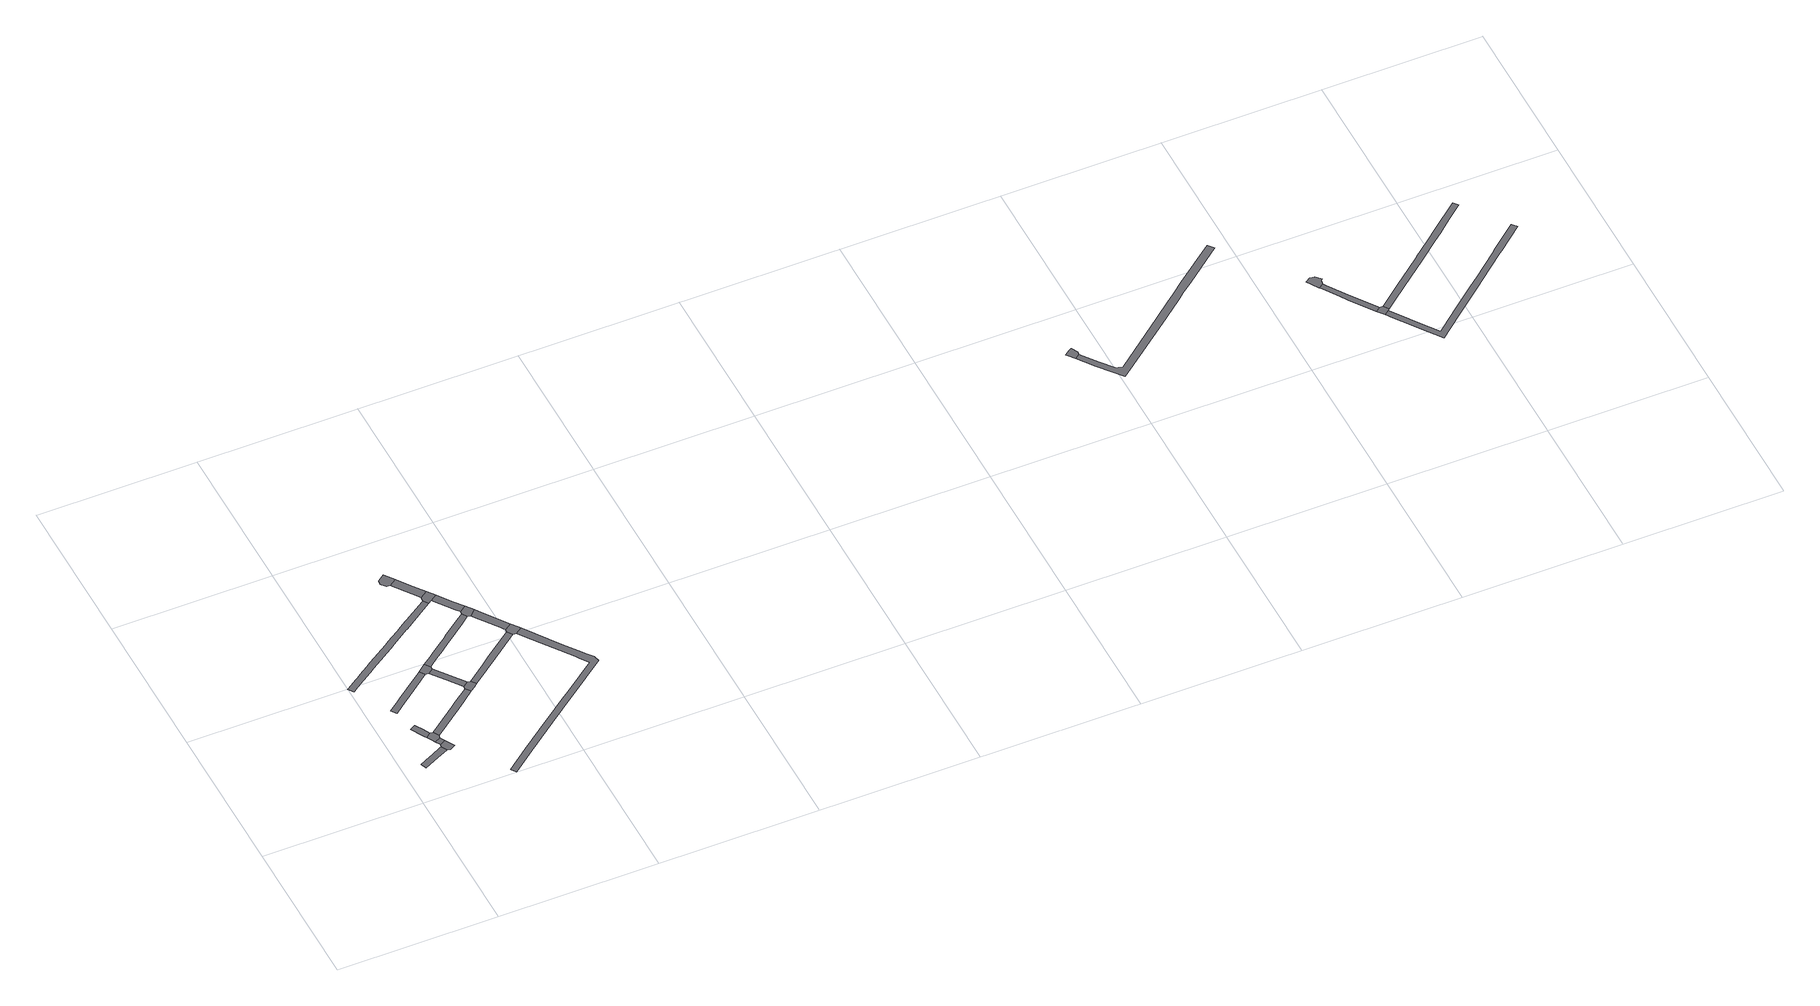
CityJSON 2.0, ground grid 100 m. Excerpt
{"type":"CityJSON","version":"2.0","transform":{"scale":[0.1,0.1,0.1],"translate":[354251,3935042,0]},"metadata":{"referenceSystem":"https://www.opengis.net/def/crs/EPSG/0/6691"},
"CityObjects":{
"road1":{"type":"Road","attributes":{"RoadStructureAttribute.sectionType":"1"},"geometry":[{"type":"MultiSurface","lod":"1","boundaries":[[[0,1,2,3,4,5,6,7,8]]]}]},
"road2":{"type":"Road","attributes":{"RoadStructureAttribute.sectionType":"1"},"geometry":[{"type":"MultiSurface","lod":"1","boundaries":[[[9,10,11,12,13,14,15,16]]]}]},
"road3":{"type":"Road","geometry":[{"type":"MultiSurface","lod":"1","boundaries":[[[15,17,18,19,20,21,22,23,16]]]}]},
"road4":{"type":"Road","attributes":{"RoadStructureAttribute.sectionType":"1"},"geometry":[{"type":"MultiSurface","lod":"1","boundaries":[[[24,20,19,25]]]}]},
"road5":{"type":"Road","geometry":[{"type":"MultiSurface","lod":"1","boundaries":[[[3,2,26,27,24,25]]]}]},
"road6":{"type":"Road","attributes":{"RoadStructureAttribute.sectionType":"1"},"geometry":[{"type":"MultiSurface","lod":"1","boundaries":[[[28,29,30,31,32,33,34,35,36,37,38,39]]]}]},
"road7":{"type":"Road","attributes":{"RoadStructureAttribute.sectionType":"1"},"geometry":[{"type":"MultiSurface","lod":"1","boundaries":[[[22,40,41,42,43,44,45,23]]]}]},
"road8":{"type":"Road","attributes":{"RoadStructureAttribute.sectionType":"1"},"geometry":[{"type":"MultiSurface","lod":"1","boundaries":[[[46,47,48,49,50,51,52,53,54,55,56,57,58,59,60,61,62,63,64,65,66,67,68,69,70,71,72,73,74,75,76,77,78,79,80,81,82]]]}]},
"road9":{"type":"Road","geometry":[{"type":"MultiSurface","lod":"1","boundaries":[[[83,84,85,34,33,86,87]]]}]},
"road10":{"type":"Road","attributes":{"RoadStructureAttribute.sectionType":"1"},"geometry":[{"type":"MultiSurface","lod":"1","boundaries":[[[86,88,89,90,91,87]]]}]},
"road11":{"type":"Road","geometry":[{"type":"MultiSurface","lod":"1","boundaries":[[[92,90,89,43,42,93,94]]]}]},
"road12":{"type":"Road","attributes":{"RoadStructureAttribute.sectionType":"1"},"geometry":[{"type":"MultiSurface","lod":"1","boundaries":[[[83,95,96,97,98,99,100,101,102,103,104,105,106,107,108,109,110,84]]]}]},
"road13":{"type":"Road","geometry":[{"type":"MultiSurface","lod":"1","boundaries":[[[111,112,113,114,115,116,117]]]}]},
"road14":{"type":"Road","attributes":{"RoadStructureAttribute.sectionType":"1"},"geometry":[{"type":"MultiSurface","lod":"1","boundaries":[[[118,119,120,121,122,123,124,125,92,94]]]}]},
"road15":{"type":"Road","attributes":{"RoadStructureAttribute.sectionType":"1"},"geometry":[{"type":"MultiSurface","lod":"1","boundaries":[[[126,127,128,129,130,131,132,133,134,135,136,137,138,139,140,141,142,143,144,145,146,147,148]]]}]},
"road16":{"type":"Road","attributes":{"RoadStructureAttribute.sectionType":"1"},"geometry":[{"type":"MultiSurface","lod":"1","boundaries":[[[149,150,151,111,117]]]}]},
"road17":{"type":"Road","geometry":[{"type":"MultiSurface","lod":"1","boundaries":[[[149,64,63,152,153,150]]]}]},
"road18":{"type":"Road","attributes":{"RoadStructureAttribute.sectionType":"1"},"geometry":[{"type":"MultiSurface","lod":"1","boundaries":[[[154,155,156,157,153,152]]]}]},
"road19":{"type":"Road","geometry":[{"type":"MultiSurface","lod":"1","boundaries":[[[158,156,155,103,102,159]]]}]},
"road20":{"type":"Road","attributes":{"RoadStructureAttribute.sectionType":"1"},"geometry":[{"type":"MultiSurface","lod":"1","boundaries":[[[160,161,162,163,164,165,166,167,168,158,159]]]}]},
"road21":{"type":"Road","geometry":[{"type":"MultiSurface","lod":"1","boundaries":[[[169,165,164,123,122,126,148]]]}]},
"road22":{"type":"Road","geometry":[{"type":"MultiSurface","lod":"1","boundaries":[[[170,171,172,173,174,175,176]]]}]},
"road23":{"type":"Road","attributes":{"RoadStructureAttribute.sectionType":"1"},"geometry":[{"type":"MultiSurface","lod":"1","boundaries":[[[175,177,178,179,180,181,182,183,184,185,186,187,188,189,190,191,192,193,194,195,196,176]]]}]},
"road24":{"type":"Road","geometry":[{"type":"MultiSurface","lod":"1","boundaries":[[[197,198,199,200,201,202,203,204,205,206,207]]]}]},
"road25":{"type":"Road","attributes":{"RoadStructureAttribute.sectionType":"1"},"geometry":[{"type":"MultiSurface","lod":"1","boundaries":[[[208,209,210,211,212,213,214,215,199,198]]]}]},
"road26":{"type":"Road","geometry":[{"type":"MultiSurface","lod":"1","boundaries":[[[216,217,212,211,218,219,220]]]}]},
"road27":{"type":"Road","attributes":{"RoadStructureAttribute.sectionType":"1"},"geometry":[{"type":"MultiSurface","lod":"1","boundaries":[[[221,222,223,224,225,226,227,228,216,220,229,230,231,232,233,234,235,236,237,238]]]}]},
"road28":{"type":"Road","attributes":{"RoadStructureAttribute.sectionType":"1"},"geometry":[{"type":"MultiSurface","lod":"1","boundaries":[[[239,240,241,242,243,244,245,246,247,248,249,219,218,250,251,252,253,254,255,256,257,258,259,260]]]}]}
},
"vertices":[
[135,244,0],[233,292,0],[303,326,0],[282,361,0],[276,358,0],[216,328,0],[196,318,0],[190,316,0],[122,282,0],
[271,491,0],[251,528,0],[222,579,0],[187,559,0],[225,491,0],[236,472,0],[241,463,0],[273,489,0],
[244,458,0],[258,433,0],[271,411,0],[306,431,0],[309,441,0],[312,450,0],[292,485,0],
[323,400,0],[288,380,0],
[322,320,0],[358,338,0],
[172,710,0],[240,763,0],[269,785,0],[397,884,0],[406,891,0],[448,924,0],[424,955,0],[414,948,0],[372,915,0],[234,809,0],[215,794,0],[147,742,0],
[501,595,0],[550,633,0],[626,692,0],[602,724,0],[508,651,0],[476,626,0],
[25,967,0],[60,991,0],[109,1024,0],[111,1025,0],[195,1082,0],[201,1086,0],[266,1130,0],[352,1188,0],[365,1196,0],[370,1200,0],[409,1227,0],[482,1276,0],[500,1288,0],[504,1291,0],[507,1292,0],[549,1321,0],[702,1424,0],[704,1425,0],[682,1458,0],[681,1458,0],[676,1454,0],[537,1360,0],[531,1357,0],[528,1355,0],[478,1321,0],[453,1304,0],[400,1268,0],[350,1235,0],[345,1231,0],[207,1139,0],[185,1124,0],[179,1120,0],[111,1074,0],[109,1073,0],[50,1033,0],[9,1005,0],[2,1000,0],
[501,964,0],[476,995,0],[434,963,0],[468,921,0],[501,944,0],
[537,831,0],[604,744,0],[636,768,0],[569,856,0],
[656,765,0],[653,713,0],[680,733,0],
[556,1006,0],[610,1048,0],[666,1091,0],[687,1107,0],[715,1128,0],[737,1146,0],[795,1190,0],[858,1239,0],[837,1272,0],[808,1250,0],[732,1192,0],[690,1160,0],[666,1141,0],[638,1119,0],[564,1063,0],[532,1038,0],
[614,1680,0],[569,1741,0],[525,1709,0],[520,1679,0],[547,1650,0],[549,1651,0],[569,1647,0],
[766,799,0],[776,806,0],[857,869,0],[1003,982,0],[1030,1002,0],[1007,1035,0],[834,902,0],[771,853,0],
[1053,999,0],[1084,956,0],[1275,692,0],[1291,670,0],[1329,617,0],[1120,459,0],[1063,416,0],[1062,417,0],[996,367,0],[909,302,0],[705,144,0],[560,31,0],[583,0,0],[730,115,0],[932,270,0],[1027,342,0],[1142,429,0],[1381,610,0],[1369,647,0],[1341,685,0],[1322,710,0],[1246,814,0],[1093,1027,0],
[687,1488,0],[732,1521,0],[682,1589,0],
[728,1441,0],[769,1472,0],
[822,1316,0],[840,1292,0],[880,1322,0],[835,1381,0],
[916,1273,0],[878,1235,0],
[887,1223,0],[976,1101,0],[991,1081,0],[1003,1064,0],[1010,1055,0],[1051,1085,0],[1042,1098,0],[1024,1123,0],[929,1255,0],
[1057,1077,0],
[4868,1692,0],[4846,1731,0],[4825,1719,0],[4797,1698,0],[4808,1684,0],[4836,1647,0],[4864,1669,0],
[4913,1544,0],[5028,1400,0],[5077,1439,0],[5393,1693,0],[5548,1818,0],[5570,1835,0],[5602,1861,0],[5683,1926,0],[5918,2115,0],[5888,2152,0],[5633,1947,0],[5546,1876,0],[5522,1856,0],[5506,1844,0],[5390,1750,0],[5049,1476,0],[5025,1479,0],[5009,1486,0],[5004,1491,0],[4942,1568,0],
[6271,1652,0],[6318,1577,0],[6349,1597,0],[6350,1606,0],[6351,1610,0],[6353,1626,0],[6361,1632,0],[6332,1667,0],[6304,1671,0],[6303,1672,0],[6302,1672,0],
[6329,1559,0],[6393,1463,0],[6421,1421,0],[6529,1270,0],[6559,1291,0],[6456,1435,0],[6450,1442,0],[6360,1579,0],
[6581,1290,0],[6578,1290,0],[6563,1226,0],[6592,1248,0],[6603,1257,0],
[7285,1870,0],[7098,1716,0],[7031,1661,0],[6976,1615,0],[6919,1569,0],[6909,1560,0],[6723,1407,0],[6590,1298,0],[6614,1266,0],[6653,1298,0],[6751,1378,0],[6935,1530,0],[6945,1538,0],[7064,1636,0],[7122,1684,0],[7182,1734,0],[7228,1772,0],[7310,1840,0],
[7512,1575,0],[7339,1431,0],[7320,1414,0],[7155,1276,0],[7097,1228,0],[6945,1102,0],[6820,997,0],[6790,972,0],[6704,1091,0],[6700,1097,0],[6672,1136,0],[6593,1184,0],[6670,1076,0],[6694,1043,0],[6785,916,0],[6844,965,0],[6971,1071,0],[7123,1198,0],[7181,1246,0],[7345,1384,0],[7373,1406,0],[7537,1544,0]
]}
